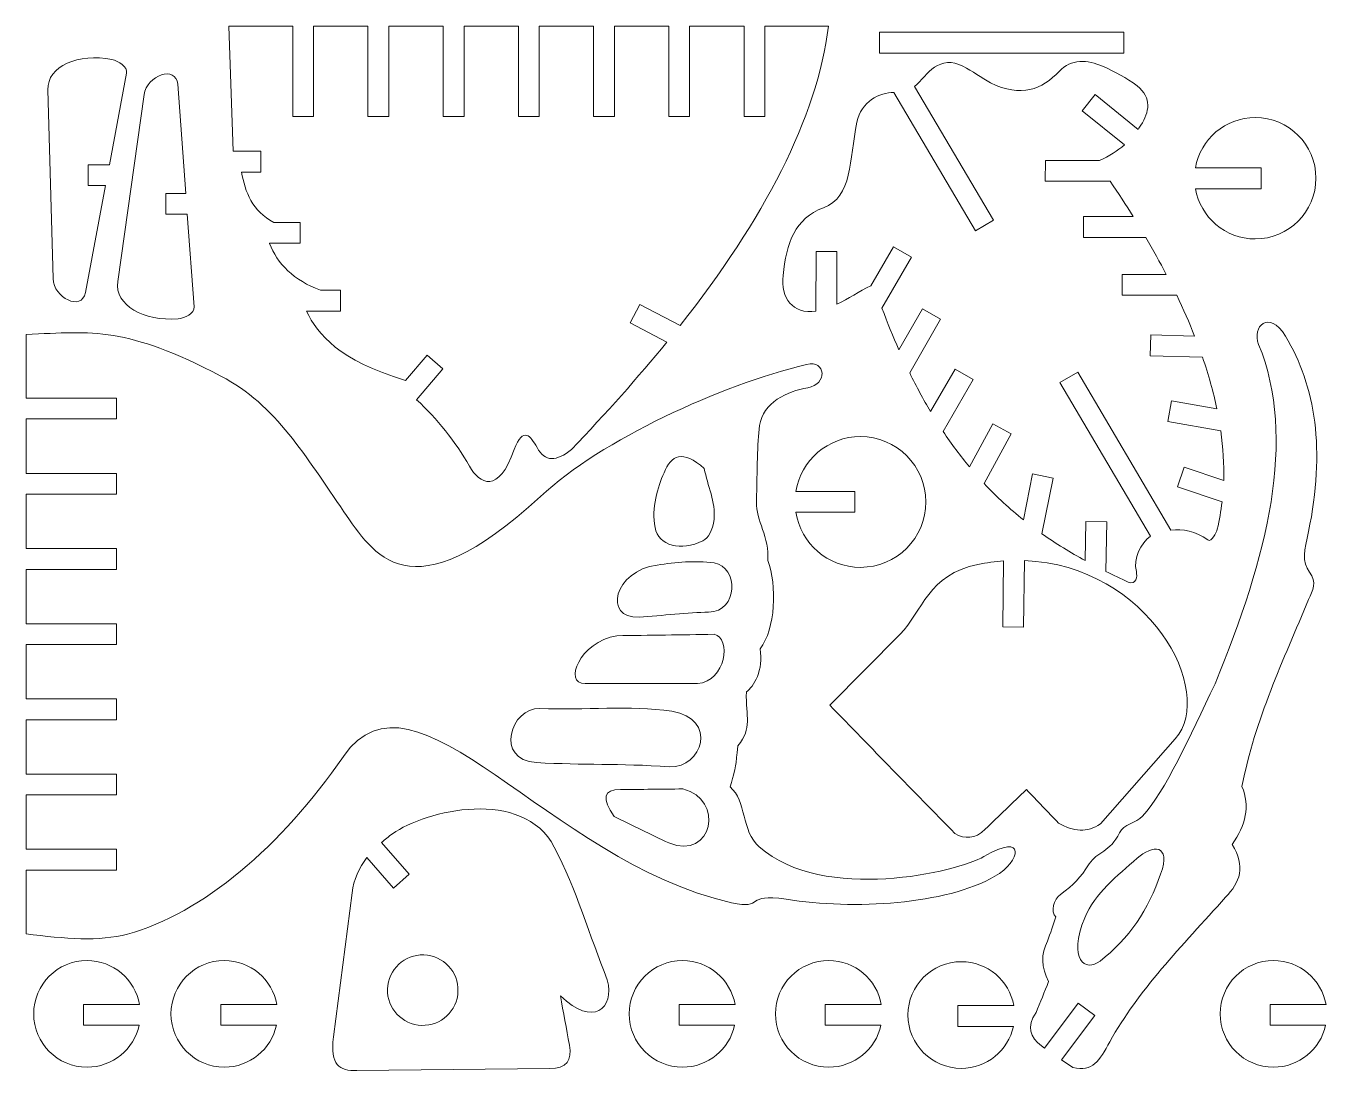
# Model space of a CAD drawing. Header units: millimetres. Extents: x 982 to 1416, y 1035 to 1319.
# Drawn here: x 982.5 to 1169.8, y 1167.1 to 1317.8 of the extents above; entities that cross this region are included whole.
import ezdxf

# ---------------------------------------------------------------- set-up
doc = ezdxf.new("R2010")
doc.units = ezdxf.units.MM
doc.layers.add('Layer 1', color=7, linetype='Continuous')

msp = doc.modelspace()

# ---------------------------------------------------------------- linework, layer by layer
at = {"color": 1}
msp.add_line((1150.99, 1297.39), (1150.99, 1297.39), dxfattribs=at)
at = {"layer": 'Layer 1', "color": 1, "lineweight": 9}
for p, q in [((1140.66, 1316.92), (1105.44, 1316.92)), ((1105.44, 1316.92), (1105.44, 1313.92)), ((1140.66, 1313.92), (1140.66, 1316.92)), ((1105.44, 1313.92), (1140.66, 1313.92)), ((1105.44, 1313.92), (1105.44, 1313.92))]:
    msp.add_line(p, q, dxfattribs=at)
for points in [[(1011.74, 1317.82), (1011.74, 1317.82), (1020.93, 1317.82), (1020.93, 1317.82)], [(1012.34, 1299.77), (1012.34, 1299.77), (1011.74, 1317.82), (1011.74, 1317.82)], [(1020.93, 1317.82), (1020.93, 1317.82), (1020.93, 1304.78), (1020.93, 1304.78)], [(1023.93, 1304.78), (1023.93, 1304.78), (1023.93, 1317.82), (1023.93, 1317.82)], [(1023.93, 1317.82), (1023.93, 1317.82), (1031.77, 1317.82), (1031.77, 1317.82)], [(1031.77, 1317.82), (1031.77, 1317.82), (1031.77, 1304.78), (1031.77, 1304.78)], [(1034.77, 1304.78), (1034.77, 1304.78), (1034.77, 1317.82), (1034.77, 1317.82)], [(1034.77, 1317.82), (1034.77, 1317.82), (1042.6, 1317.82), (1042.6, 1317.82)], [(1042.6, 1317.82), (1042.6, 1317.82), (1042.6, 1304.78), (1042.6, 1304.78)], [(1045.6, 1304.78), (1045.6, 1304.78), (1045.6, 1317.82), (1045.6, 1317.82)], [(1045.6, 1317.82), (1045.6, 1317.82), (1053.43, 1317.82), (1053.43, 1317.82)], [(1053.43, 1317.82), (1053.43, 1317.82), (1053.43, 1304.78), (1053.43, 1304.78)], [(1056.43, 1304.78), (1056.43, 1304.78), (1056.43, 1317.82), (1056.43, 1317.82)], [(1056.43, 1317.82), (1056.43, 1317.82), (1064.27, 1317.82), (1064.27, 1317.82)], [(1064.27, 1317.82), (1064.27, 1317.82), (1064.27, 1304.78), (1064.27, 1304.78)], [(1067.27, 1304.78), (1067.27, 1304.78), (1067.27, 1317.82), (1067.27, 1317.82)], [(1067.27, 1317.82), (1067.27, 1317.82), (1075.1, 1317.82), (1075.1, 1317.82)], [(1075.1, 1317.82), (1075.1, 1317.82), (1075.1, 1304.78), (1075.1, 1304.78)], [(1098.1, 1317.82), (1096.43, 1304.48), (1088.81, 1289.99), (1076.71, 1274.65)], [(1078.1, 1304.78), (1078.1, 1304.78), (1078.1, 1317.82), (1078.1, 1317.82)], [(1078.1, 1317.82), (1078.1, 1317.82), (1085.94, 1317.82), (1085.94, 1317.82)], [(1085.94, 1317.82), (1085.94, 1317.82), (1085.94, 1304.78), (1085.94, 1304.78)], [(1088.94, 1304.78), (1088.94, 1304.78), (1088.94, 1317.82), (1088.94, 1317.82)], [(1088.94, 1317.82), (1088.94, 1317.82), (1098.1, 1317.82), (1098.1, 1317.82)], [(985.65, 1308.62), (985.56, 1312.09), (990.08, 1313.94), (994.89, 1312.98)], [(994.89, 1312.98), (995.83, 1312.79), (997.17, 1311.96), (997, 1311.02)], [(1117.47, 1312.02), (1115.86, 1312.89), (1114.49, 1312.63), (1113.37, 1311.88)], [(1137.58, 1312.02), (1135.43, 1312.98), (1133.02, 1313.09), (1131.35, 1311.31)], [(997, 1311.02), (997, 1311.02), (994.52, 1297.82), (994.52, 1297.82)], [(1004.36, 1309.43), (1004.16, 1312.21), (999.9, 1310.71), (999.51, 1307.94)], [(1113.37, 1311.88), (1112.34, 1311.2), (1111.46, 1309.96), (1110.5, 1309.09)], [(1121.44, 1309.61), (1120.12, 1310.42), (1118.83, 1311.29), (1117.47, 1312.02)], [(1131.35, 1311.31), (1128.82, 1308.62), (1125.89, 1307.53), (1121.44, 1309.61)], [(1142.54, 1309.19), (1141.02, 1310.34), (1139.32, 1311.25), (1137.58, 1312.02)], [(1005.52, 1293.69), (1005.52, 1293.69), (1004.36, 1309.43), (1004.36, 1309.43)], [(1110.5, 1309.09), (1110.5, 1309.09), (1121.87, 1289.82), (1121.87, 1289.82)], [(1143.1, 1303.53), (1144.27, 1305.37), (1144.76, 1307.49), (1142.54, 1309.19)], [(986.41, 1281.43), (986.41, 1281.43), (985.65, 1308.62), (985.65, 1308.62)], [(999.51, 1307.94), (999.51, 1307.94), (995.72, 1281), (995.72, 1281)], [(1107.52, 1308.23), (1105.48, 1308.29), (1102.79, 1306.96), (1102.18, 1303.95)], [(1119.29, 1288.29), (1119.29, 1288.29), (1107.52, 1308.23), (1107.52, 1308.23)], [(1134.63, 1305.59), (1134.63, 1305.59), (1136.51, 1307.93), (1136.51, 1307.93)], [(1136.51, 1307.93), (1136.51, 1307.93), (1142.71, 1302.93), (1142.71, 1302.93)], [(1140.71, 1300.69), (1140.71, 1300.69), (1134.63, 1305.59), (1134.63, 1305.59)], [(1020.93, 1304.78), (1020.93, 1304.78), (1023.93, 1304.78), (1023.93, 1304.78)], [(1031.77, 1304.78), (1031.77, 1304.78), (1034.77, 1304.78), (1034.77, 1304.78)], [(1042.6, 1304.78), (1042.6, 1304.78), (1045.6, 1304.78), (1045.6, 1304.78)], [(1053.43, 1304.78), (1053.43, 1304.78), (1056.43, 1304.78), (1056.43, 1304.78)], [(1064.27, 1304.78), (1064.27, 1304.78), (1067.27, 1304.78), (1067.27, 1304.78)], [(1075.1, 1304.78), (1075.1, 1304.78), (1078.1, 1304.78), (1078.1, 1304.78)], [(1085.94, 1304.78), (1085.94, 1304.78), (1088.94, 1304.78), (1088.94, 1304.78)], [(1102.18, 1303.95), (1101.07, 1298.46), (1101.59, 1293.21), (1097.37, 1291.63)], [(1142.71, 1302.93), (1142.85, 1303.13), (1142.98, 1303.33), (1143.1, 1303.53)], [(1016.34, 1299.77), (1016.34, 1299.77), (1012.34, 1299.77), (1012.34, 1299.77)], [(1016.34, 1296.77), (1016.34, 1296.77), (1016.34, 1299.77), (1016.34, 1299.77)], [(1137.15, 1298.46), (1138.55, 1299.07), (1139.72, 1299.82), (1140.71, 1300.69)], [(994.52, 1297.82), (994.52, 1297.82), (991.47, 1297.82), (991.47, 1297.82)], [(991.47, 1297.82), (991.47, 1297.82), (991.47, 1294.82), (991.47, 1294.82)], [(1129.33, 1295.46), (1129.33, 1295.46), (1129.34, 1298.46), (1129.34, 1298.46)], [(1129.34, 1298.46), (1129.34, 1298.46), (1137.15, 1298.46), (1137.15, 1298.46)], [(1018.22, 1289.52), (1015.04, 1291.16), (1014.12, 1293.88), (1013.55, 1296.77)], [(1013.55, 1296.77), (1013.55, 1296.77), (1016.34, 1296.77), (1016.34, 1296.77)], [(1150.95, 1297.39), (1150.95, 1297.39), (1160.42, 1297.39), (1160.42, 1297.39)], [(1160.42, 1297.39), (1160.42, 1297.39), (1160.42, 1294.38), (1160.42, 1294.38)], [(993.96, 1294.82), (993.96, 1294.82), (991.06, 1279.4), (991.06, 1279.4)], [(991.47, 1294.82), (991.47, 1294.82), (993.96, 1294.82), (993.96, 1294.82)], [(1138.67, 1295.46), (1138.67, 1295.46), (1129.33, 1295.46), (1129.33, 1295.46)], [(1141.99, 1290.35), (1140.94, 1292.03), (1139.84, 1293.73), (1138.67, 1295.46)], [(1160.42, 1294.38), (1160.42, 1294.38), (1150.95, 1294.38), (1150.95, 1294.38)], [(1150.95, 1294.38), (1151.67, 1290.27), (1155.25, 1287.14), (1159.57, 1287.14)], [(1002.65, 1290.69), (1002.65, 1290.69), (1002.65, 1293.69), (1002.65, 1293.69)], [(1002.65, 1293.69), (1002.65, 1293.69), (1005.52, 1293.69), (1005.52, 1293.69)], [(1005.74, 1290.69), (1005.74, 1290.69), (1002.65, 1290.69), (1002.65, 1290.69)], [(1006.72, 1277.35), (1006.72, 1277.35), (1005.74, 1290.69), (1005.74, 1290.69)], [(1097.37, 1291.63), (1093.25, 1290.09), (1092.03, 1286.54), (1091.56, 1281.86)], [(1134.83, 1287.35), (1134.83, 1287.35), (1134.83, 1290.35), (1134.83, 1290.35)], [(1134.83, 1290.35), (1134.83, 1290.35), (1141.99, 1290.35), (1141.99, 1290.35)], [(1022, 1289.52), (1022, 1289.52), (1018.22, 1289.52), (1018.22, 1289.52)], [(1022, 1286.52), (1022, 1286.52), (1022, 1289.52), (1022, 1289.52)], [(1121.87, 1289.82), (1121.87, 1289.82), (1119.29, 1288.29), (1119.29, 1288.29)], [(1017.59, 1286.49), (1017.59, 1286.49), (1017.61, 1286.52), (1017.61, 1286.52)], [(1024.92, 1279.76), (1021.12, 1281.12), (1018.63, 1283.64), (1017.59, 1286.49)], [(1017.61, 1286.52), (1017.61, 1286.52), (1022, 1286.52), (1022, 1286.52)], [(1143.8, 1287.35), (1143.8, 1287.35), (1134.83, 1287.35), (1134.83, 1287.35)], [(1146.75, 1282.03), (1145.84, 1283.78), (1144.85, 1285.55), (1143.8, 1287.35)], [(1096.29, 1276.75), (1096.29, 1276.75), (1096.3, 1285.34), (1096.3, 1285.34)], [(1096.3, 1285.34), (1096.3, 1285.34), (1099.3, 1285.34), (1099.3, 1285.34)], [(1099.3, 1285.34), (1099.3, 1285.34), (1099.29, 1277.74), (1099.29, 1277.74)], [(1104.2, 1280.4), (1104.2, 1280.4), (1107.44, 1286.01), (1107.44, 1286.01)], [(1107.44, 1286.01), (1107.44, 1286.01), (1110.04, 1284.51), (1110.04, 1284.51)], [(1110.04, 1284.51), (1110.04, 1284.51), (1105.8, 1277.17), (1105.8, 1277.17)], [(991.06, 1279.4), (990.55, 1276.67), (986.48, 1278.64), (986.41, 1281.43)], [(995.72, 1281), (995.23, 1277.56), (999.52, 1275.23), (1004.41, 1275.64)], [(1091.56, 1281.86), (1091.24, 1278.68), (1092.9, 1276.2), (1096.29, 1276.75)], [(1140.41, 1279.03), (1140.41, 1279.03), (1140.41, 1282.03), (1140.41, 1282.03)], [(1140.41, 1282.03), (1140.41, 1282.03), (1146.75, 1282.03), (1146.75, 1282.03)], [(1027.81, 1279.76), (1027.81, 1279.76), (1024.92, 1279.76), (1024.92, 1279.76)], [(1027.81, 1276.75), (1027.81, 1276.75), (1027.81, 1279.76), (1027.81, 1279.76)], [(1099.29, 1277.74), (1100.96, 1278.52), (1102.54, 1279.58), (1104.2, 1280.4)], [(1148.25, 1279.03), (1148.25, 1279.03), (1140.41, 1279.03), (1140.41, 1279.03)], [(1150.84, 1273.15), (1150.08, 1275.07), (1149.21, 1277.03), (1148.25, 1279.03)], [(1004.41, 1275.64), (1005.36, 1275.72), (1006.79, 1276.39), (1006.72, 1277.35)], [(1070.92, 1277.7), (1070.92, 1277.7), (1069.52, 1275.05), (1069.52, 1275.05)], [(1076.71, 1274.65), (1076.71, 1274.65), (1070.92, 1277.7), (1070.92, 1277.7)], [(1105.8, 1277.17), (1106.59, 1275.05), (1107.41, 1273.04), (1108.24, 1271.16)], [(1108.24, 1271.16), (1108.24, 1271.16), (1111.65, 1277.07), (1111.65, 1277.07)], [(1111.65, 1277.07), (1111.65, 1277.07), (1114.25, 1275.57), (1114.25, 1275.57)], [(1163.93, 1273.12), (1161.52, 1277.09), (1159.04, 1274.43), (1160.05, 1271.94)], [(1037.19, 1266.75), (1027.52, 1269.69), (1024.62, 1273.29), (1022.89, 1276.75)], [(1022.89, 1276.75), (1022.89, 1276.75), (1027.81, 1276.75), (1027.81, 1276.75)], [(1114.25, 1275.57), (1114.25, 1275.57), (1109.79, 1267.83), (1109.79, 1267.83)], [(982.51, 1273.36), (992.35, 1273.83), (996.89, 1274.5), (1010.59, 1267.38)], [(982.51, 1264.2), (982.51, 1264.2), (982.51, 1273.36), (982.51, 1273.36)], [(1069.52, 1275.05), (1069.52, 1275.05), (1074.8, 1272.26), (1074.8, 1272.26)], [(1144.44, 1270.31), (1144.44, 1270.31), (1144.52, 1273.31), (1144.52, 1273.31)], [(1144.52, 1273.31), (1144.52, 1273.31), (1150.84, 1273.15), (1150.84, 1273.15)], [(1074.8, 1272.26), (1070.68, 1267.2), (1066.09, 1262.04), (1061.07, 1256.8)], [(1160.05, 1271.94), (1165.59, 1258.39), (1161.37, 1241.36), (1153.77, 1223.04)], [(1167.23, 1244.96), (1169.7, 1256.62), (1168.25, 1265.99), (1163.93, 1273.12)], [(1040.3, 1270.38), (1040.3, 1270.38), (1037.19, 1266.75), (1037.19, 1266.75)], [(1042.57, 1268.43), (1042.57, 1268.43), (1040.3, 1270.38), (1040.3, 1270.38)], [(1094.95, 1269.06), (1097.75, 1269.74), (1098.01, 1266.18), (1095.1, 1265.7)], [(1151.96, 1270.12), (1151.96, 1270.12), (1144.44, 1270.31), (1144.44, 1270.31)], [(1154.04, 1262.66), (1153.54, 1265.07), (1152.84, 1267.56), (1151.96, 1270.12)], [(1038.76, 1263.97), (1038.76, 1263.97), (1042.57, 1268.43), (1042.57, 1268.43)], [(1056.61, 1250.04), (1065.53, 1258.29), (1082.45, 1266.01), (1094.95, 1269.06)], [(1109.79, 1267.83), (1110.77, 1265.85), (1111.77, 1264), (1112.8, 1262.28)], [(1112.8, 1262.28), (1112.8, 1262.28), (1116.33, 1268.39), (1116.33, 1268.39)], [(1116.33, 1268.39), (1116.33, 1268.39), (1118.93, 1266.89), (1118.93, 1266.89)], [(1131.41, 1266.43), (1131.41, 1266.43), (1133.99, 1267.95), (1133.99, 1267.95)], [(1133.99, 1267.95), (1133.99, 1267.95), (1147.43, 1245.19), (1147.43, 1245.19)], [(1010.59, 1267.38), (1018.53, 1263.25), (1022.8, 1255.74), (1028.3, 1247.84)], [(1118.93, 1266.89), (1118.93, 1266.89), (1114.6, 1259.41), (1114.6, 1259.41)], [(1144.47, 1244.29), (1144.47, 1244.29), (1131.41, 1266.43), (1131.41, 1266.43)], [(995.56, 1264.2), (995.56, 1264.2), (982.51, 1264.2), (982.51, 1264.2)], [(995.56, 1261.2), (995.56, 1261.2), (995.56, 1264.2), (995.56, 1264.2)], [(1046.38, 1254.4), (1044.33, 1257.97), (1041.72, 1261.24), (1038.76, 1263.97)], [(1095.1, 1265.7), (1092.17, 1265.21), (1088.65, 1263.58), (1088.17, 1260.24)], [(1146.97, 1260.85), (1146.97, 1260.85), (1147.49, 1263.8), (1147.49, 1263.8)], [(1147.49, 1263.8), (1147.49, 1263.8), (1154.04, 1262.66), (1154.04, 1262.66)], [(982.51, 1253.36), (982.51, 1253.36), (982.51, 1261.2), (982.51, 1261.2)], [(982.51, 1261.2), (982.51, 1261.2), (995.56, 1261.2), (995.56, 1261.2)], [(1056.12, 1257.1), (1055.16, 1258.73), (1054.19, 1260.19), (1052.82, 1256.8)], [(1088.17, 1260.24), (1087.79, 1257.64), (1087.86, 1253.99), (1087.71, 1249.25)], [(1118.4, 1254.29), (1118.4, 1254.29), (1121.77, 1260.48), (1121.77, 1260.48)], [(1121.77, 1260.48), (1121.77, 1260.48), (1124.4, 1259.05), (1124.4, 1259.05)], [(1154.6, 1259.51), (1154.6, 1259.51), (1146.97, 1260.85), (1146.97, 1260.85)], [(1114.6, 1259.41), (1115.84, 1257.55), (1117.1, 1255.86), (1118.4, 1254.29)], [(1124.4, 1259.05), (1124.4, 1259.05), (1120.51, 1251.9), (1120.51, 1251.9)], [(1155.02, 1252.35), (1155.09, 1254.66), (1154.95, 1257.05), (1154.6, 1259.51)], [(1052.82, 1256.8), (1050.58, 1250.29), (1047.86, 1251.83), (1046.38, 1254.4)], [(1061.07, 1256.8), (1058.97, 1255.08), (1057.27, 1254.94), (1056.12, 1257.1)], [(1074.41, 1253.44), (1075.41, 1255.97), (1077.08, 1256.84), (1080.21, 1254.04)], [(995.56, 1253.36), (995.56, 1253.36), (982.51, 1253.36), (982.51, 1253.36)], [(995.56, 1250.36), (995.56, 1250.36), (995.56, 1253.36), (995.56, 1253.36)], [(1073.12, 1245.55), (1072.58, 1248.37), (1073.48, 1251.38), (1074.41, 1253.44)], [(1080.21, 1254.04), (1080.67, 1251.61), (1081.86, 1249.21), (1081.61, 1246.75)], [(1126.17, 1246.67), (1126.17, 1246.67), (1127.5, 1253.28), (1127.5, 1253.28)], [(1127.5, 1253.28), (1127.5, 1253.28), (1130.45, 1252.69), (1130.45, 1252.69)], [(1130.45, 1252.69), (1130.45, 1252.69), (1128.83, 1244.67), (1128.83, 1244.67)], [(1148.39, 1251.41), (1148.39, 1251.41), (1149.35, 1254.25), (1149.35, 1254.25)], [(1149.35, 1254.25), (1149.35, 1254.25), (1155.02, 1252.35), (1155.02, 1252.35)], [(1120.51, 1251.9), (1122.35, 1249.94), (1124.24, 1248.21), (1126.17, 1246.67)], [(1154.79, 1249.26), (1154.79, 1249.26), (1148.39, 1251.41), (1148.39, 1251.41)], [(982.51, 1242.53), (982.51, 1242.53), (982.51, 1250.36), (982.51, 1250.36)], [(982.51, 1250.36), (982.51, 1250.36), (995.56, 1250.36), (995.56, 1250.36)], [(1028.3, 1247.84), (1032.48, 1241.84), (1037.7, 1232.53), (1056.61, 1250.04)], [(1087.71, 1249.25), (1087.63, 1246.58), (1089.65, 1244.15), (1089.34, 1240.81)], [(1101.88, 1250.77), (1101.88, 1250.77), (1093.4, 1250.77), (1093.4, 1250.77)], [(1101.88, 1247.75), (1101.88, 1247.75), (1101.88, 1250.77), (1101.88, 1250.77)], [(1154.09, 1245.34), (1154.4, 1246.62), (1154.63, 1247.93), (1154.79, 1249.26)], [(1102.7, 1239.82), (1098, 1239.82), (1094.11, 1243.26), (1093.4, 1247.75)], [(1093.4, 1247.75), (1093.4, 1247.75), (1101.88, 1247.75), (1101.88, 1247.75)], [(1080.01, 1243.65), (1076.85, 1242.05), (1073.61, 1242.93), (1073.12, 1245.55)], [(1081.61, 1246.75), (1081.43, 1245.07), (1080.76, 1244.04), (1080.01, 1243.65)], [(1135.08, 1240.79), (1135.08, 1240.79), (1135.17, 1246.42), (1135.17, 1246.42)], [(1135.17, 1246.42), (1135.17, 1246.42), (1138.17, 1246.38), (1138.17, 1246.38)], [(1138.17, 1246.38), (1138.17, 1246.38), (1138.06, 1239.23), (1138.06, 1239.23)], [(1147.43, 1245.19), (1149.07, 1245.34), (1151, 1245.08), (1152.73, 1243.77)], [(1152.73, 1243.77), (1153.27, 1243.41), (1153.95, 1244.77), (1154.09, 1245.34)], [(1128.83, 1244.67), (1130.87, 1243.24), (1132.96, 1241.96), (1135.08, 1240.79)], [(1142.44, 1239.2), (1141.98, 1241.12), (1143.1, 1243.28), (1144.47, 1244.29)], [(1167.39, 1239.13), (1166.24, 1240.64), (1166.66, 1242.27), (1167.23, 1244.96)], [(995.56, 1242.53), (995.56, 1242.53), (982.51, 1242.53), (982.51, 1242.53)], [(995.56, 1239.53), (995.56, 1239.53), (995.56, 1242.53), (995.56, 1242.53)], [(1073.42, 1240.15), (1067.27, 1239.33), (1065.52, 1232.4), (1070.82, 1232.66)], [(1081.61, 1240.45), (1078.82, 1240.86), (1076.12, 1240.52), (1073.42, 1240.15)], [(1080.81, 1233.36), (1085.15, 1233.38), (1085.17, 1239.93), (1081.61, 1240.45)], [(1089.34, 1240.81), (1090.74, 1237.23), (1090.46, 1230.92), (1088.25, 1228.09)], [(1119.61, 1240.24), (1112.43, 1238.81), (1111.64, 1233.44), (1108.4, 1230.17)], [(1123.32, 1240.74), (1122.11, 1240.65), (1120.88, 1240.49), (1119.61, 1240.24)], [(1123.19, 1231.26), (1123.19, 1231.26), (1123.32, 1240.74), (1123.32, 1240.74)], [(1126.32, 1240.79), (1126.32, 1240.79), (1126.19, 1231.22), (1126.19, 1231.22)], [(1148.04, 1215.11), (1153.99, 1221.89), (1144.19, 1240.12), (1126.32, 1240.79)], [(982.51, 1231.7), (982.51, 1231.7), (982.51, 1239.53), (982.51, 1239.53)], [(982.51, 1239.53), (982.51, 1239.53), (995.56, 1239.53), (995.56, 1239.53)], [(1138.06, 1239.23), (1139.12, 1238.69), (1140.2, 1238.17), (1141.28, 1237.66)], [(1141.28, 1237.66), (1142.43, 1237.24), (1142.6, 1238.51), (1142.44, 1239.2)], [(1167.26, 1235.19), (1167.81, 1236.52), (1168.54, 1237.63), (1167.39, 1239.13)], [(1157.65, 1208.22), (1159.53, 1217.93), (1163.62, 1226.43), (1167.26, 1235.19)], [(1070.82, 1232.66), (1074.11, 1232.83), (1077.96, 1233.35), (1080.81, 1233.36)], [(995.56, 1231.7), (995.56, 1231.7), (982.51, 1231.7), (982.51, 1231.7)], [(995.56, 1228.7), (995.56, 1228.7), (995.56, 1231.7), (995.56, 1231.7)], [(1126.19, 1231.22), (1126.19, 1231.22), (1123.19, 1231.26), (1123.19, 1231.26)], [(982.51, 1220.86), (982.51, 1220.86), (982.51, 1228.7), (982.51, 1228.7)], [(982.51, 1228.7), (982.51, 1228.7), (995.56, 1228.7), (995.56, 1228.7)], [(1081.61, 1230.17), (1076.94, 1230.1), (1072.28, 1230.03), (1067.62, 1229.97)], [(1079.21, 1223.07), (1083.34, 1223.41), (1084.14, 1229.67), (1081.61, 1230.17)], [(1108.4, 1230.17), (1108.4, 1230.17), (1098.27, 1219.96), (1098.27, 1219.96)], [(1084.12, 1191.5), (1057.55, 1197.51), (1038.54, 1227.58), (1028.22, 1212.57)], [(1088.25, 1228.09), (1088.79, 1225.02), (1087.31, 1222.59), (1086.27, 1221.88)], [(1153.77, 1223.04), (1150.04, 1215.28), (1146.69, 1207.61), (1143.31, 1203.96)], [(995.56, 1220.86), (995.56, 1220.86), (982.51, 1220.86), (982.51, 1220.86)], [(995.56, 1217.86), (995.56, 1217.86), (995.56, 1220.86), (995.56, 1220.86)], [(1086.27, 1221.88), (1086.14, 1218.12), (1087.21, 1216.79), (1085.04, 1214.1)], [(1056.53, 1219.48), (1052.32, 1219.67), (1049.94, 1212.02), (1056.03, 1211.69)], [(1075.51, 1219.08), (1069.39, 1219.98), (1063.04, 1219.18), (1056.53, 1219.48)], [(1075.21, 1211.09), (1079.93, 1210.78), (1082.23, 1218.08), (1075.51, 1219.08)], [(1098.27, 1219.96), (1104.28, 1213.79), (1110.3, 1207.62), (1116.31, 1201.45)], [(982.51, 1210.03), (982.51, 1210.03), (982.51, 1217.86), (982.51, 1217.86)], [(982.51, 1217.86), (982.51, 1217.86), (995.56, 1217.86), (995.56, 1217.86)], [(1085.04, 1214.1), (1084.67, 1211.11), (1085.05, 1211.98), (1083.93, 1208.17)], [(1137.27, 1202.86), (1137.27, 1202.86), (1148.04, 1215.11), (1148.04, 1215.11)], [(1028.22, 1212.57), (1019.34, 1199.65), (1007.93, 1189.89), (997.13, 1186.98)], [(1056.03, 1211.69), (1062.94, 1211.31), (1067.82, 1211.57), (1075.21, 1211.09)], [(995.56, 1210.03), (995.56, 1210.03), (982.51, 1210.03), (982.51, 1210.03)], [(995.56, 1207.03), (995.56, 1207.03), (995.56, 1210.03), (995.56, 1210.03)], [(1058.6, 1199.52), (1054.1, 1208.14), (1040.08, 1204.85), (1035.28, 1201.42)], [(1068.12, 1207.79), (1065.69, 1207.82), (1065.39, 1206.53), (1067.22, 1203.9)], [(1077.11, 1207.89), (1074.11, 1207.86), (1071.12, 1207.82), (1068.12, 1207.79)], [(1075.11, 1200.1), (1081.45, 1197.58), (1083.2, 1206.42), (1077.11, 1207.89)], [(1083.93, 1208.17), (1086.32, 1206.22), (1085.48, 1201.84), (1088.12, 1199.53)], [(1120.68, 1202.09), (1122.65, 1203.99), (1124.62, 1205.89), (1126.6, 1207.79)], [(1126.6, 1207.79), (1128.14, 1206.18), (1129.68, 1204.58), (1131.22, 1202.98)], [(1156.23, 1199.89), (1158.18, 1202.65), (1158.85, 1205.43), (1157.65, 1208.22)], [(982.51, 1199.19), (982.51, 1199.19), (982.51, 1207.03), (982.51, 1207.03)], [(982.51, 1207.03), (982.51, 1207.03), (995.56, 1207.03), (995.56, 1207.03)], [(1067.22, 1203.9), (1069.85, 1202.63), (1072.48, 1201.36), (1075.11, 1200.1)], [(1131.22, 1202.98), (1133.35, 1201.73), (1135.38, 1201.53), (1137.27, 1202.86)], [(1143.31, 1203.96), (1142.39, 1202.97), (1140.6, 1202.8), (1140.02, 1201.57)], [(1035.28, 1201.42), (1034.72, 1201.02), (1034.19, 1200.6), (1033.7, 1200.17)], [(1116.31, 1201.45), (1117.74, 1200.67), (1119.19, 1200.6), (1120.68, 1202.09)], [(1120.47, 1198.14), (1126.67, 1201.8), (1125.82, 1197.44), (1122.07, 1195.3)], [(1140.02, 1201.57), (1138.69, 1198.78), (1136.78, 1198.84), (1135.65, 1197.09)], [(995.56, 1199.19), (995.56, 1199.19), (982.51, 1199.19), (982.51, 1199.19)], [(995.56, 1196.19), (995.56, 1196.19), (995.56, 1199.19), (995.56, 1199.19)], [(1033.7, 1200.17), (1033.7, 1200.17), (1037.72, 1195.59), (1037.72, 1195.59)], [(1066.24, 1180.36), (1063.69, 1186.75), (1061.79, 1193.43), (1058.6, 1199.52)], [(1088.12, 1199.53), (1097.42, 1191.39), (1116.7, 1195.92), (1120.47, 1198.14)], [(1142.56, 1197.9), (1144.75, 1199.83), (1147.5, 1200.07), (1145.94, 1195.59)], [(1155.3, 1192.3), (1157.36, 1194.38), (1158.24, 1196.77), (1156.23, 1199.89)], [(1031.62, 1197.99), (1030.49, 1196.51), (1029.72, 1194.84), (1029.47, 1192.93)], [(1035.46, 1193.61), (1035.46, 1193.61), (1031.62, 1197.99), (1031.62, 1197.99)], [(1135.65, 1197.09), (1134.3, 1195), (1133.5, 1194.14), (1131.52, 1192.7)], [(1135.01, 1189.33), (1136.45, 1192.85), (1139.7, 1195.39), (1142.56, 1197.9)], [(982.51, 1187.01), (982.51, 1187.01), (982.51, 1196.19), (982.51, 1196.19)], [(982.51, 1196.19), (982.51, 1196.19), (995.56, 1196.19), (995.56, 1196.19)], [(1037.72, 1195.59), (1037.72, 1195.59), (1035.46, 1193.61), (1035.46, 1193.61)], [(1122.07, 1195.3), (1114.96, 1191.22), (1101.77, 1190.44), (1092, 1191.99)], [(1145.94, 1195.59), (1144.23, 1190.67), (1141.35, 1186.22), (1137.21, 1183.07)], [(1029.47, 1192.93), (1029.47, 1192.93), (1026.79, 1172.15), (1026.79, 1172.15)], [(1092, 1191.99), (1085.87, 1192.96), (1089, 1190.4), (1084.12, 1191.5)], [(1131.52, 1192.7), (1130.51, 1191.97), (1130.06, 1190.19), (1130.85, 1189.44)], [(1138.63, 1171.47), (1142.64, 1178.77), (1148.94, 1185.18), (1155.3, 1192.3)], [(1130.85, 1189.44), (1130.45, 1188.29), (1130.05, 1187.13), (1129.65, 1185.97)], [(1137.21, 1183.07), (1135.1, 1181.47), (1132.52, 1183.24), (1135.01, 1189.33)], [(997.13, 1186.98), (993.03, 1185.87), (988.13, 1186.29), (982.51, 1187.01)], [(1129.65, 1185.97), (1128.68, 1184.1), (1128.73, 1182.16), (1129.81, 1180.14)], [(1034.62, 1179.57), (1034.99, 1182.35), (1037.55, 1184.3), (1040.33, 1183.93)], [(1040.33, 1183.93), (1043.11, 1183.56), (1045.06, 1181.01), (1044.69, 1178.23)], [(1059.48, 1178.08), (1064.17, 1173.51), (1067.32, 1176.25), (1066.24, 1180.36)], [(1129.81, 1180.14), (1129.2, 1178.65), (1128.6, 1177.15), (1128, 1175.66)], [(1060.78, 1170.98), (1060.35, 1173.35), (1059.92, 1175.71), (1059.48, 1178.08)], [(990.81, 1173.84), (990.81, 1173.84), (990.81, 1176.84), (990.81, 1176.84)], [(990.81, 1176.84), (990.81, 1176.84), (998.86, 1176.84), (998.86, 1176.84)], [(1010.58, 1173.84), (1010.58, 1173.84), (1010.58, 1176.84), (1010.58, 1176.84)], [(1010.58, 1176.84), (1010.58, 1176.84), (1018.64, 1176.84), (1018.64, 1176.84)], [(1076.58, 1173.84), (1076.58, 1173.84), (1076.58, 1176.84), (1076.58, 1176.84)], [(1076.58, 1176.84), (1076.58, 1176.84), (1084.64, 1176.84), (1084.64, 1176.84)], [(1097.64, 1173.84), (1097.64, 1173.84), (1097.64, 1176.84), (1097.64, 1176.84)], [(1097.64, 1176.84), (1097.64, 1176.84), (1105.7, 1176.84), (1105.7, 1176.84)], [(1116.73, 1173.68), (1116.73, 1173.68), (1116.73, 1176.68), (1116.73, 1176.68)], [(1116.73, 1176.68), (1116.73, 1176.68), (1124.79, 1176.68), (1124.79, 1176.68)], [(1129.21, 1170.54), (1129.21, 1170.54), (1134.05, 1177.02), (1134.05, 1177.02)], [(1134.05, 1177.02), (1134.05, 1177.02), (1136.46, 1175.22), (1136.46, 1175.22)], [(1161.7, 1173.84), (1161.7, 1173.84), (1161.7, 1176.84), (1161.7, 1176.84)], [(1161.7, 1176.84), (1161.7, 1176.84), (1169.76, 1176.84), (1169.76, 1176.84)], [(1128, 1175.66), (1126.54, 1173.62), (1127.17, 1172.12), (1128.76, 1170.85)], [(1136.46, 1175.22), (1136.46, 1175.22), (1131.68, 1168.84), (1131.68, 1168.84)], [(998.81, 1173.84), (998.81, 1173.84), (990.81, 1173.84), (990.81, 1173.84)], [(991.3, 1167.8), (994.98, 1167.8), (998.06, 1170.39), (998.81, 1173.84)], [(1018.58, 1173.84), (1018.58, 1173.84), (1010.58, 1173.84), (1010.58, 1173.84)], [(1011.07, 1167.8), (1014.75, 1167.8), (1017.83, 1170.39), (1018.58, 1173.84)], [(1084.58, 1173.84), (1084.58, 1173.84), (1076.58, 1173.84), (1076.58, 1173.84)], [(1077.08, 1167.8), (1080.76, 1167.8), (1083.83, 1170.39), (1084.58, 1173.84)], [(1105.65, 1173.84), (1105.65, 1173.84), (1097.64, 1173.84), (1097.64, 1173.84)], [(1098.14, 1167.8), (1101.82, 1167.8), (1104.9, 1170.39), (1105.65, 1173.84)], [(1124.73, 1173.68), (1124.73, 1173.68), (1116.73, 1173.68), (1116.73, 1173.68)], [(1117.22, 1167.63), (1120.9, 1167.63), (1123.98, 1170.22), (1124.73, 1173.68)], [(1169.7, 1173.84), (1169.7, 1173.84), (1161.7, 1173.84), (1161.7, 1173.84)], [(1162.19, 1167.8), (1165.88, 1167.8), (1168.95, 1170.39), (1169.7, 1173.84)], [(1026.79, 1172.15), (1026.27, 1168.08), (1027.66, 1167.27), (1030.17, 1167.3)], [(1057.9, 1167.62), (1060.42, 1167.54), (1061.19, 1168.8), (1060.78, 1170.98)], [(1128.76, 1170.85), (1128.76, 1170.85), (1129.21, 1170.54), (1129.21, 1170.54)], [(1133.31, 1167.73), (1136.18, 1167.1), (1137.09, 1168.67), (1138.63, 1171.47)], [(1131.68, 1168.84), (1131.68, 1168.84), (1133.31, 1167.73), (1133.31, 1167.73)], [(1030.17, 1167.3), (1030.17, 1167.3), (1057.9, 1167.62), (1057.9, 1167.62)]]:
    msp.add_open_spline(points, degree=3, dxfattribs=at)
for points, knots in [([(1159.57, 1287.14), (1164.39, 1287.14), (1168.31, 1291.06), (1168.31, 1295.89), (1168.31, 1295.89), (1168.31, 1300.71), (1164.39, 1304.63), (1159.57, 1304.63), (1159.57, 1304.63), (1155.25, 1304.63), (1151.67, 1301.5), (1150.95, 1297.39)], [0, 0, 0, 0, 0.1428571, 0.1428571, 0.1428571, 0.1428571, 0.2857143, 0.2857143, 0.2857143, 0.2857143, 0.4285714, 0.4285714, 0.4285714, 0.4285714]), ([(1093.4, 1250.77), (1094.13, 1255.24), (1098.02, 1258.66), (1102.7, 1258.66), (1102.7, 1258.66), (1107.9, 1258.66), (1112.12, 1254.44), (1112.12, 1249.24), (1112.12, 1249.24), (1112.12, 1244.04), (1107.9, 1239.82), (1102.7, 1239.82)], [0.5714286, 0.5714286, 0.5714286, 0.5714286, 0.7142857, 0.7142857, 0.7142857, 0.7142857, 0.8571429, 0.8571429, 0.8571429, 0.8571429, 1, 1, 1, 1]), ([(1067.62, 1229.97), (1062.24, 1229.07), (1059.86, 1223.04), (1063.03, 1223.07), (1063.03, 1223.07), (1066.19, 1223.11), (1073.81, 1223.07), (1079.21, 1223.07)], [0, 0, 0, 0, 0.25, 0.25, 0.25, 0.25, 0.5, 0.5, 0.5, 0.5]), ([(998.86, 1176.84), (998.22, 1180.44), (995.08, 1183.16), (991.3, 1183.16), (991.3, 1183.16), (987.06, 1183.16), (983.62, 1179.72), (983.62, 1175.48), (983.62, 1175.48), (983.62, 1171.24), (987.06, 1167.8), (991.3, 1167.8)], [0.5714286, 0.5714286, 0.5714286, 0.5714286, 0.7142857, 0.7142857, 0.7142857, 0.7142857, 0.8571429, 0.8571429, 0.8571429, 0.8571429, 1, 1, 1, 1]), ([(1018.64, 1176.84), (1017.99, 1180.44), (1014.85, 1183.16), (1011.07, 1183.16), (1011.07, 1183.16), (1006.83, 1183.16), (1003.39, 1179.72), (1003.39, 1175.48), (1003.39, 1175.48), (1003.39, 1171.24), (1006.83, 1167.8), (1011.07, 1167.8)], [0.5714286, 0.5714286, 0.5714286, 0.5714286, 0.7142857, 0.7142857, 0.7142857, 0.7142857, 0.8571429, 0.8571429, 0.8571429, 0.8571429, 1, 1, 1, 1]), ([(1084.64, 1176.84), (1083.99, 1180.44), (1080.85, 1183.16), (1077.08, 1183.16), (1077.08, 1183.16), (1072.83, 1183.16), (1069.39, 1179.72), (1069.39, 1175.48), (1069.39, 1175.48), (1069.39, 1171.24), (1072.83, 1167.8), (1077.08, 1167.8)], [0.5714286, 0.5714286, 0.5714286, 0.5714286, 0.7142857, 0.7142857, 0.7142857, 0.7142857, 0.8571429, 0.8571429, 0.8571429, 0.8571429, 1, 1, 1, 1]), ([(1105.7, 1176.84), (1105.06, 1180.44), (1101.92, 1183.16), (1098.14, 1183.16), (1098.14, 1183.16), (1093.9, 1183.16), (1090.46, 1179.72), (1090.46, 1175.48), (1090.46, 1175.48), (1090.46, 1171.24), (1093.9, 1167.8), (1098.14, 1167.8)], [0.5714286, 0.5714286, 0.5714286, 0.5714286, 0.7142857, 0.7142857, 0.7142857, 0.7142857, 0.8571429, 0.8571429, 0.8571429, 0.8571429, 1, 1, 1, 1]), ([(1124.79, 1176.68), (1124.14, 1180.27), (1121, 1183), (1117.22, 1183), (1117.22, 1183), (1112.98, 1183), (1109.54, 1179.56), (1109.54, 1175.32), (1109.54, 1175.32), (1109.54, 1171.07), (1112.98, 1167.63), (1117.22, 1167.63)], [0.5714286, 0.5714286, 0.5714286, 0.5714286, 0.7142857, 0.7142857, 0.7142857, 0.7142857, 0.8571429, 0.8571429, 0.8571429, 0.8571429, 1, 1, 1, 1]), ([(1169.76, 1176.84), (1169.11, 1180.44), (1165.97, 1183.16), (1162.19, 1183.16), (1162.19, 1183.16), (1157.95, 1183.16), (1154.51, 1179.72), (1154.51, 1175.48), (1154.51, 1175.48), (1154.51, 1171.24), (1157.95, 1167.8), (1162.19, 1167.8)], [0.5714286, 0.5714286, 0.5714286, 0.5714286, 0.7142857, 0.7142857, 0.7142857, 0.7142857, 0.8571429, 0.8571429, 0.8571429, 0.8571429, 1, 1, 1, 1]), ([(1044.69, 1178.23), (1044.32, 1175.44), (1041.77, 1173.49), (1038.99, 1173.86), (1038.99, 1173.86), (1036.21, 1174.23), (1034.25, 1176.79), (1034.62, 1179.57)], [0.5, 0.5, 0.5, 0.5, 0.75, 0.75, 0.75, 0.75, 1, 1, 1, 1])]:
    msp.add_open_spline(points, degree=3, knots=knots, dxfattribs=at)

doc.saveas('drawing.dxf')
